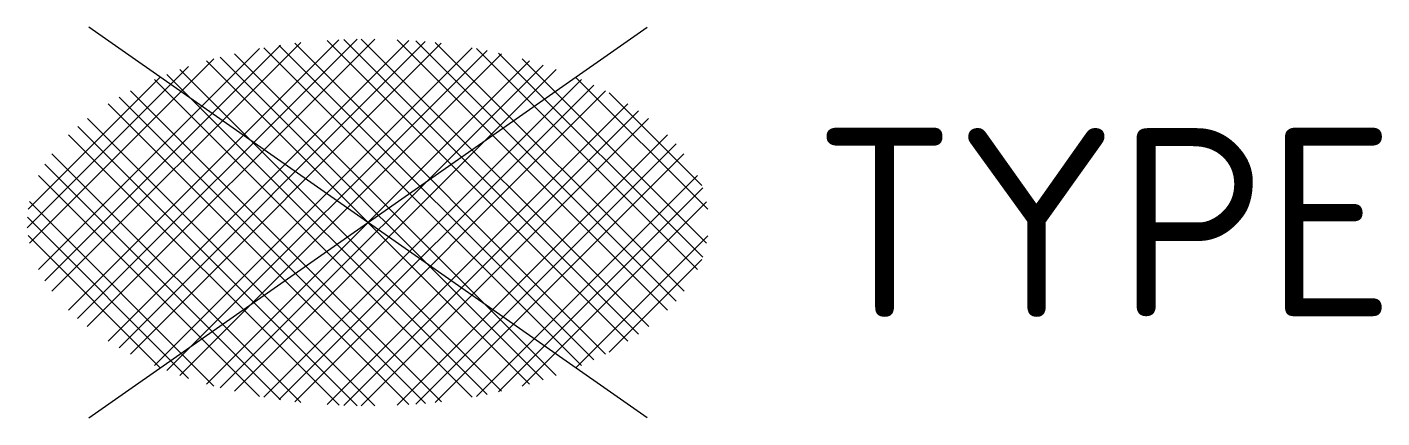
# Model space of a CAD drawing. Extents: x -3.3 to 9.7, y -1.9 to 1.9.
import ezdxf
from ezdxf.enums import TextEntityAlignment as Align

# ---------------------------------------------------------------- set-up
doc = ezdxf.new("R2010")
doc.units = 0
doc.styles.add('NLCS-ISO', font='NLCS-ISO.ttf')

msp = doc.modelspace()

# ---------------------------------------------------------------- hatches: boundary and pattern name
h = msp.add_hatch()
h.set_pattern_fill('AGR-PLANTGATVERBETERING_01', color=256, scale=0.1, pattern_type=2)
h.set_pattern_definition([(45, (0, 0), (-0.16838, 0.16838), []), (45, (0.16837, 0), (-0.33676, 0.33676), []), (135, (0, 0), (-0.16838, -0.16838), []), (135, (0.16837, 0), (-0.33676, -0.33676), [])])
edge = h.paths.add_edge_path()
edge.add_ellipse((0, 0), major_axis=(-3.25, 0), ratio=0.538462, start_angle=0, end_angle=360)

# ---------------------------------------------------------------- linework, layer by layer
for p, q in [((-2.662, -1.864), (2.662, 1.864)), ((2.662, -1.864), (-2.662, 1.864))]:
    msp.add_line(p, q)

# ---------------------------------------------------------------- texts
at = {"style": 'NLCS-ISO'}
msp.add_attdef('TYPE', text='', height=1.8, dxfattribs=at).set_placement((4.25, 0), align=Align.MIDDLE_LEFT)

doc.saveas('drawing.dxf')
